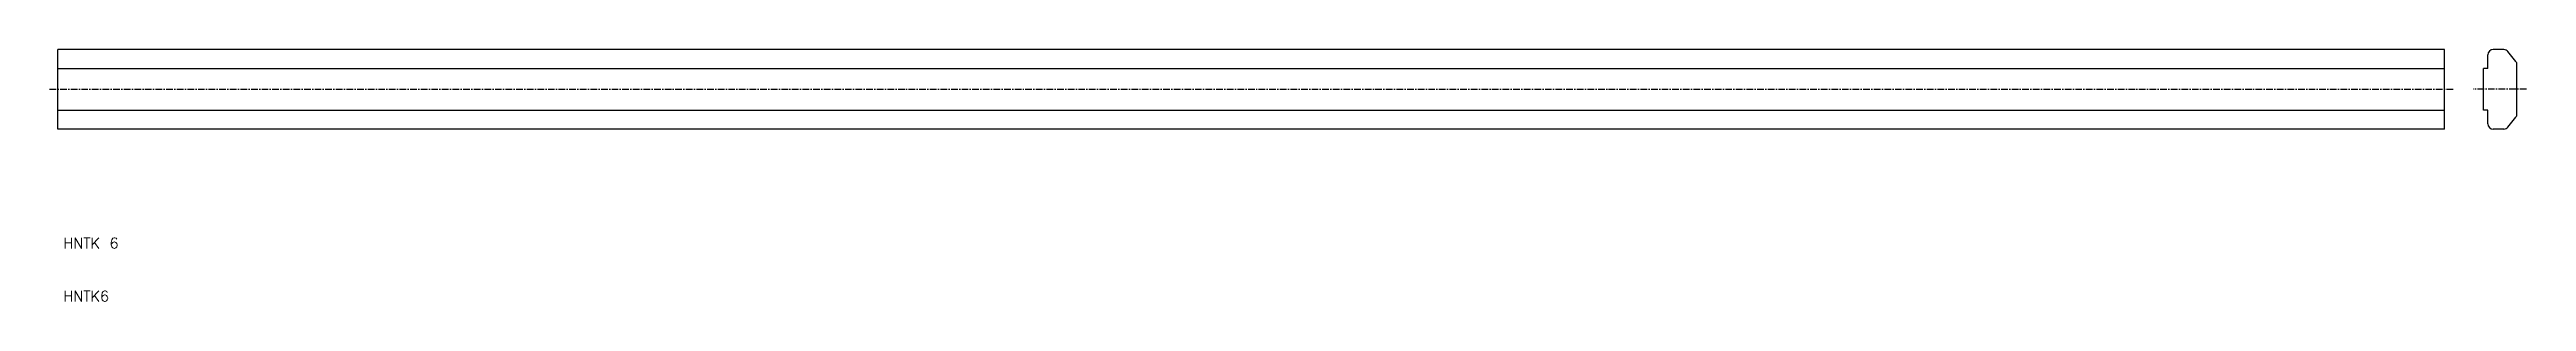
# Model space of a CAD drawing. Extents: x -2 to 465, y -32 to 15.
import ezdxf

# ---------------------------------------------------------------- set-up
doc = ezdxf.new("R2010")
doc.units = 0
doc.linetypes.add('CENTER', pattern=[2, 1.25, -0.25, 0.25, -0.25])
doc.layers.get('0').update_dxf_attribs({"linetype": 'CONTINUOUS'})
doc.layers.add('CENTER', color=1, linetype='CENTER')
doc.styles.get("Standard").update_dxf_attribs({"font": 'txt.shx', "bigfont": 'bigfont.shx'})

msp = doc.modelspace()

# ---------------------------------------------------------------- linework, layer by layer
at = {"color": 7, "linetype": 'CONTINUOUS'}
for p, q in [((450, 15), (0, 15)), ((0, 0), (0, 15)), ((450, 0), (450, 15)), ((461.22, 15), (459.2, 15)), ((463.48, 12.77), (462, 14.62)), ((0, 11.4), (450, 11.4)), ((457.4, 3.6), (457.4, 11.4)), ((458.2, 11.4), (457.4, 11.4)), ((458.2, 11.4), (458.2, 14)), ((463.7, 2.85), (463.7, 12.15)), ((0, 3.6), (450, 3.6)), ((450, 0), (0, 0)), ((458.2, 3.6), (457.4, 3.6)), ((458.2, 1), (458.2, 3.6)), ((461.22, 0), (459.2, 0)), ((462, 0.38), (463.48, 2.23))]:
    msp.add_line(p, q, dxfattribs=at)
for centre, start, end in [((459.2, 14), 90, 180), ((461.22, 14), 38.6598, 90), ((462.7, 12.15), 0, 38.6598), ((459.2, 1), 180, 270), ((461.22, 1), 270, 321.3402), ((462.7, 2.85), 321.3402, 0)]:
    msp.add_arc(centre, 1, start, end, dxfattribs=at)
at = {"layer": 'CENTER', "color": 1, "linetype": 'CENTER'}
for p, q in [((-1.58, 7.5), (451.69, 7.5)), ((465.49, 7.5), (455.45, 7.5))]:
    msp.add_line(p, q, dxfattribs=at)

# ---------------------------------------------------------------- texts
at = {"color": 7, "linetype": 'CONTINUOUS'}
for s, p in [('HNTK 6', (1, -22.5)), ('HNTK6', (1, -32.5))]:
    msp.add_text(s, height=2, dxfattribs=at).set_placement(p)

doc.saveas('drawing.dxf')
